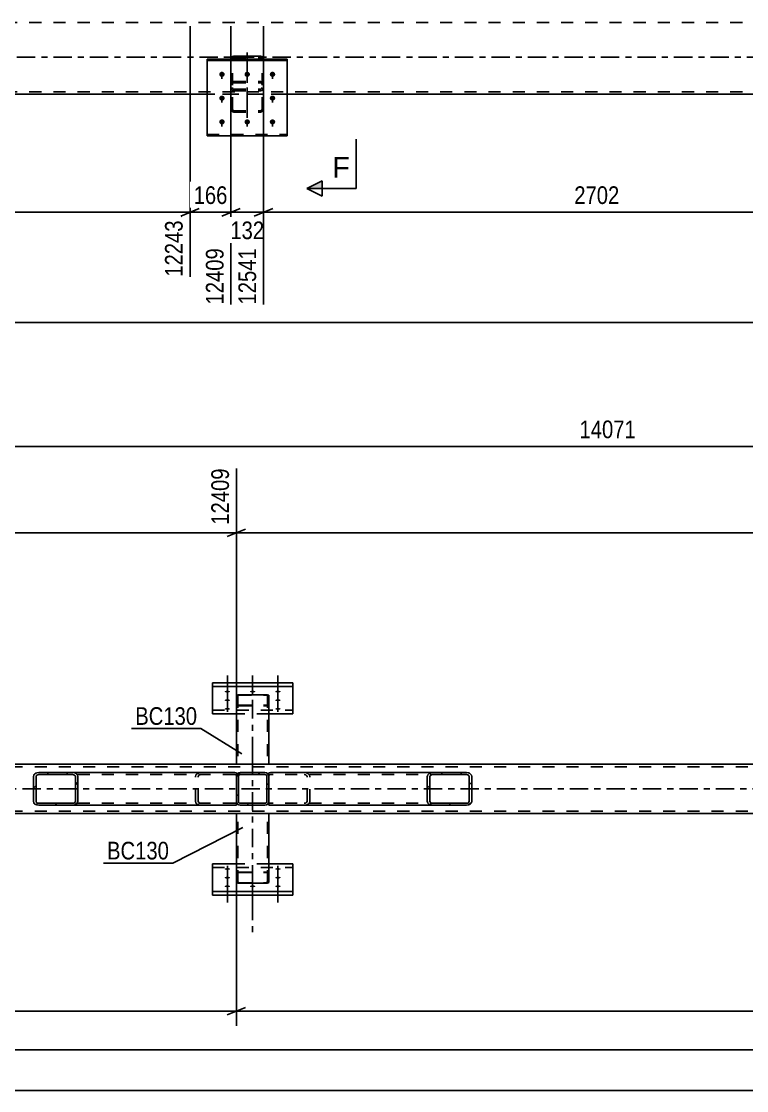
# Model space of a CAD drawing. Header units: millimetres. Extents: x -177 to 1012, y -676 to 165.
# Drawn here: x 422.4 to 540, y -295.1 to -121.8 of the extents above; entities that cross this region are included whole.
import ezdxf

# ---------------------------------------------------------------- set-up
doc = ezdxf.new("R2010")
doc.units = ezdxf.units.MM
doc.linetypes.add('DXK_LINE_DOT2', pattern=[3.9198, 1.9599, -1.9599])
doc.linetypes.add('DXK_LINE_DOT3', pattern=[5.9187, 2.979, -0.9799, 0.9799, -0.9799])
doc.styles.add('Arial', font='ARIAL.TTF', dxfattribs={"height": 0.2})
doc.styles.add('Arial Narrow', font='ARIALN.TTF', dxfattribs={"height": 0.2})

# ---------------------------------------------------------------- blocks, each defined once
blk = doc.blocks.new('Part-761545539-2192 - 1890')
at = {"color": 7, "linetype": 'DXK_LINE_DOT2'}
for p, q in [((452.5, -140.34), (452.5, -127.91)), ((465.5, -127.91), (452.5, -127.91)), ((452.5, -128.13), (465.5, -128.13)), ((465.5, -140.34), (465.5, -127.91)), ((452.5, -140.12), (465.5, -140.12)), ((465.5, -140.34), (452.5, -140.34))]:
    blk.add_line(p, q, dxfattribs=at)
blk = doc.blocks.new('Part-761545539-1987 - 1890')
at = {"color": 7, "linetype": 'DXK_LINE_DOT2'}
for p, q in [((798, -122), (-40, -122)), ((798, -133.2), (-40, -133.2)), ((798, -133.6), (-27.5, -133.6)), ((465.5, -133.6), (452.5, -133.6))]:
    blk.add_line(p, q, dxfattribs=at)
at = {"color": 7, "linetype": 'DXK_LINE_DOT3'}
blk.add_line((-40, -127.6), (798, -127.6), dxfattribs=at)
at = {"color": 2, "linetype": 'Continuous'}
for p, q in [((452.5, -133.6), (235.15, -133.6)), ((632.5, -133.6), (465.5, -133.6))]:
    blk.add_line(p, q, dxfattribs=at)
blk = doc.blocks.new('Bolt-761545539-2179 - 1890')
at = {"color": 1, "linetype": 'DXK_LINE_DOT2'}
for p, q in [((454.9, -129.99), (454.9, -131.12)), ((459, -129.99), (459, -131.12)), ((463.1, -129.99), (463.1, -131.12)), ((454.9, -133.84), (454.9, -134.97)), ((463.1, -133.84), (463.1, -134.97)), ((454.9, -137.69), (454.9, -138.83)), ((459, -137.69), (459, -138.83)), ((463.1, -137.69), (463.1, -138.83))]:
    blk.add_line(p, q, dxfattribs=at)
blk = doc.blocks.new('Part-761545539-2188 - 1890')
at = {"color": 7, "linetype": 'DXK_LINE_DOT2'}
for p, q in [((456.4, -127.75), (456.36, -127.94)), ((456.36, -136.05), (456.36, -127.94)), ((456.6, -127.94), (456.62, -127.84)), ((456.6, -136.05), (456.6, -127.94)), ((456.62, -127.84), (456.67, -127.76)), ((456.84, -127.43), (456.66, -127.47)), ((456.67, -127.76), (456.75, -127.71)), ((456.75, -127.71), (456.84, -127.69)), ((456.84, -127.43), (461.16, -127.43)), ((456.84, -127.69), (461.16, -127.69)), ((461.34, -127.47), (461.16, -127.43)), ((461.16, -127.69), (461.25, -127.71)), ((461.25, -127.71), (461.33, -127.76)), ((461.33, -127.76), (461.38, -127.84)), ((461.38, -127.84), (461.4, -127.94)), ((461.4, -136.05), (461.4, -127.94)), ((461.64, -127.94), (461.6, -127.75)), ((461.64, -136.05), (461.64, -127.94)), ((456.4, -131.81), (456.5, -131.67)), ((456.5, -131.67), (456.66, -131.57)), ((456.66, -131.57), (456.84, -131.53)), ((456.84, -131.53), (461.16, -131.53)), ((461.16, -131.53), (461.34, -131.57)), ((461.34, -131.57), (461.5, -131.67)), ((461.5, -131.67), (461.6, -131.81)), ((456.36, -131.99), (456.4, -131.81)), ((456.36, -132.54), (456.4, -132.73)), ((456.62, -131.9), (456.6, -131.99)), ((456.62, -132.64), (456.6, -132.54)), ((456.67, -131.83), (456.62, -131.9)), ((456.67, -132.72), (456.62, -132.64)), ((456.66, -133.01), (456.75, -133.03)), ((456.75, -131.78), (456.67, -131.83)), ((456.75, -132.77), (456.67, -132.72)), ((456.84, -131.76), (456.75, -131.78)), ((456.84, -132.79), (456.75, -132.77)), ((456.75, -133.03), (456.84, -133.05)), ((456.84, -131.76), (461.16, -131.76)), ((456.84, -132.79), (461.16, -132.79)), ((456.84, -133.05), (461.16, -133.05)), ((461.25, -131.78), (461.16, -131.76)), ((461.25, -132.77), (461.16, -132.79)), ((461.16, -133.05), (461.34, -133.01)), ((461.33, -131.83), (461.25, -131.78)), ((461.33, -132.72), (461.25, -132.77)), ((461.38, -131.9), (461.33, -131.83)), ((461.38, -132.64), (461.33, -132.72)), ((461.4, -131.99), (461.38, -131.9)), ((461.4, -132.54), (461.38, -132.64)), ((461.6, -131.81), (461.64, -131.99)), ((461.6, -132.73), (461.64, -132.54)), ((456.4, -136.22), (456.36, -136.05)), ((456.5, -136.36), (456.4, -136.22)), ((456.66, -136.46), (456.5, -136.36)), ((456.6, -136.05), (456.62, -136.13)), ((456.62, -136.13), (456.67, -136.2)), ((456.84, -136.5), (456.66, -136.46)), ((456.67, -136.2), (456.75, -136.25)), ((456.75, -136.25), (456.84, -136.27)), ((456.84, -136.27), (461.16, -136.27)), ((456.84, -136.5), (461.16, -136.5)), ((461.16, -136.27), (461.25, -136.25)), ((461.34, -136.46), (461.16, -136.5)), ((461.25, -136.25), (461.33, -136.2)), ((461.33, -136.2), (461.38, -136.13)), ((461.5, -136.36), (461.34, -136.46)), ((461.38, -136.13), (461.4, -136.05)), ((461.6, -136.22), (461.5, -136.36)), ((461.64, -136.05), (461.6, -136.22))]:
    blk.add_line(p, q, dxfattribs=at)
at = {"color": 7, "linetype": 'DXK_LINE_DOT3'}
blk.add_line((459, -137.44), (459, -126.82), dxfattribs=at)
at = {"color": 7, "linetype": 'DXK_LINE_DOT2'}
for centre, start, end in [((456.86, -127.92), 114.32, 159.2417), ((461.14, -127.92), 20.7583, 65.68), ((456.86, -132.56), 200.7583, 245.68), ((461.14, -132.56), 294.32, 339.2417)]:
    blk.add_arc(centre, 0.496, start, end, dxfattribs=at)
blk = doc.blocks.new('Part-761545539-2199 - 1890')
at = {"color": 7, "linetype": 'DXK_LINE_DOT2'}
for p, q in [((456.36, -127.94), (456.37, -127.91)), ((456.36, -136.05), (456.36, -127.94)), ((456.62, -127.84), (456.6, -127.94)), ((456.6, -136.05), (456.6, -127.94)), ((456.67, -127.76), (456.62, -127.84)), ((456.75, -127.71), (456.67, -127.76)), ((456.84, -127.69), (456.75, -127.71)), ((456.84, -127.69), (461.16, -127.69)), ((461.25, -127.71), (461.16, -127.69)), ((461.33, -127.76), (461.25, -127.71)), ((461.38, -127.84), (461.33, -127.76)), ((461.4, -127.94), (461.38, -127.84)), ((461.4, -136.05), (461.4, -127.94)), ((461.63, -127.91), (461.64, -127.94)), ((461.64, -136.05), (461.64, -127.94)), ((456.5, -131.67), (456.4, -131.81)), ((456.66, -131.57), (456.5, -131.67)), ((456.84, -131.53), (456.66, -131.57)), ((456.84, -131.53), (461.16, -131.53)), ((461.34, -131.57), (461.16, -131.53)), ((461.5, -131.67), (461.34, -131.57)), ((461.6, -131.81), (461.5, -131.67)), ((456.4, -131.81), (456.36, -131.99)), ((456.4, -132.73), (456.36, -132.54)), ((456.6, -131.99), (456.62, -131.9)), ((456.6, -132.54), (456.62, -132.64)), ((456.62, -131.9), (456.67, -131.83)), ((456.62, -132.64), (456.67, -132.72)), ((456.84, -133.05), (456.66, -133.01)), ((456.67, -131.83), (456.75, -131.78)), ((456.67, -132.72), (456.75, -132.77)), ((456.75, -131.78), (456.84, -131.76)), ((456.75, -132.77), (456.84, -132.79)), ((456.84, -131.76), (461.16, -131.76)), ((456.84, -132.79), (461.16, -132.79)), ((456.84, -133.05), (461.16, -133.05)), ((461.16, -131.76), (461.25, -131.78)), ((461.16, -132.79), (461.25, -132.77)), ((461.34, -133.01), (461.16, -133.05)), ((461.25, -131.78), (461.33, -131.83)), ((461.25, -132.77), (461.33, -132.72)), ((461.33, -131.83), (461.38, -131.9)), ((461.33, -132.72), (461.38, -132.64)), ((461.38, -131.9), (461.4, -131.99)), ((461.38, -132.64), (461.4, -132.54)), ((461.64, -131.99), (461.6, -131.81)), ((461.64, -132.54), (461.6, -132.73)), ((456.36, -136.05), (456.4, -136.22)), ((456.4, -136.22), (456.5, -136.36)), ((456.5, -136.36), (456.66, -136.46)), ((456.62, -136.13), (456.6, -136.05)), ((456.67, -136.2), (456.62, -136.13)), ((456.66, -136.46), (456.84, -136.5)), ((456.75, -136.25), (456.67, -136.2)), ((456.84, -136.27), (456.75, -136.25)), ((456.84, -136.27), (461.16, -136.27)), ((456.84, -136.5), (461.16, -136.5)), ((461.25, -136.25), (461.16, -136.27)), ((461.16, -136.5), (461.34, -136.46)), ((461.33, -136.2), (461.25, -136.25)), ((461.38, -136.13), (461.33, -136.2)), ((461.34, -136.46), (461.5, -136.36)), ((461.4, -136.05), (461.38, -136.13)), ((461.5, -136.36), (461.6, -136.22)), ((461.6, -136.22), (461.64, -136.05))]:
    blk.add_line(p, q, dxfattribs=at)
at = {"color": 2, "linetype": 'Continuous'}
for p, q in [((456.37, -127.91), (456.4, -127.75)), ((456.66, -127.47), (456.84, -127.43)), ((456.84, -127.43), (461.16, -127.43)), ((461.16, -127.43), (461.34, -127.47)), ((461.6, -127.75), (461.63, -127.91))]:
    blk.add_line(p, q, dxfattribs=at)
at = {"color": 7, "linetype": 'DXK_LINE_DOT3'}
blk.add_line((459, -126.82), (459, -137.44), dxfattribs=at)
at = {"color": 2, "linetype": 'Continuous'}
for centre, start, end in [((456.86, -127.92), 114.32, 159.2417), ((461.14, -127.92), 20.7583, 65.68)]:
    blk.add_arc(centre, 0.496, start, end, dxfattribs=at)
at = {"color": 7, "linetype": 'DXK_LINE_DOT2'}
for centre, start, end in [((456.86, -132.56), 200.7583, 245.68), ((461.14, -132.56), 294.32, 339.2417)]:
    blk.add_arc(centre, 0.496, start, end, dxfattribs=at)
blk = doc.blocks.new('Bolt-761545539-2470 - 1890')
at = {"linetype": 'Continuous'}
for points in [[(454.9, -129.97), (454.99, -129.98), (455.08, -130), (455.16, -130.05), (455.23, -130.11), (455.28, -130.18), (455.32, -130.25), (455.34, -130.34), (455.34, -130.43), (455.32, -130.51), (455.28, -130.59), (455.23, -130.66), (455.16, -130.72), (455.08, -130.76), (454.99, -130.79), (454.9, -130.8), (454.81, -130.79), (454.72, -130.76), (454.64, -130.72), (454.57, -130.66), (454.52, -130.59), (454.48, -130.51), (454.46, -130.43), (454.46, -130.34), (454.48, -130.25), (454.52, -130.18), (454.57, -130.11), (454.64, -130.05), (454.72, -130), (454.81, -129.98)], [(459, -129.97), (459.09, -129.98), (459.18, -130), (459.26, -130.05), (459.33, -130.11), (459.38, -130.18), (459.42, -130.25), (459.44, -130.34), (459.44, -130.43), (459.42, -130.51), (459.38, -130.59), (459.33, -130.66), (459.26, -130.72), (459.18, -130.76), (459.09, -130.79), (459, -130.8), (458.91, -130.79), (458.82, -130.76), (458.74, -130.72), (458.67, -130.66), (458.62, -130.59), (458.58, -130.51), (458.56, -130.43), (458.56, -130.34), (458.58, -130.25), (458.62, -130.18), (458.67, -130.11), (458.74, -130.05), (458.82, -130), (458.91, -129.98)], [(463.1, -129.97), (463.19, -129.98), (463.28, -130), (463.36, -130.05), (463.43, -130.11), (463.48, -130.18), (463.52, -130.25), (463.54, -130.34), (463.54, -130.43), (463.52, -130.51), (463.48, -130.59), (463.43, -130.66), (463.36, -130.72), (463.28, -130.76), (463.19, -130.79), (463.1, -130.8), (463.01, -130.79), (462.92, -130.76), (462.84, -130.72), (462.77, -130.66), (462.72, -130.59), (462.68, -130.51), (462.66, -130.43), (462.66, -130.34), (462.68, -130.25), (462.72, -130.18), (462.77, -130.11), (462.84, -130.05), (462.92, -130), (463.01, -129.98)], [(454.9, -133.82), (454.99, -133.83), (455.08, -133.86), (455.16, -133.9), (455.23, -133.96), (455.28, -134.03), (455.32, -134.11), (455.34, -134.19), (455.34, -134.28), (455.32, -134.36), (455.28, -134.44), (455.23, -134.51), (455.16, -134.57), (455.08, -134.61), (454.99, -134.64), (454.9, -134.65), (454.81, -134.64), (454.72, -134.61), (454.64, -134.57), (454.57, -134.51), (454.52, -134.44), (454.48, -134.36), (454.46, -134.28), (454.46, -134.19), (454.48, -134.11), (454.52, -134.03), (454.57, -133.96), (454.64, -133.9), (454.72, -133.86), (454.81, -133.83)], [(463.1, -133.82), (463.19, -133.83), (463.28, -133.86), (463.36, -133.9), (463.43, -133.96), (463.48, -134.03), (463.52, -134.11), (463.54, -134.19), (463.54, -134.28), (463.52, -134.36), (463.48, -134.44), (463.43, -134.51), (463.36, -134.57), (463.28, -134.61), (463.19, -134.64), (463.1, -134.65), (463.01, -134.64), (462.92, -134.61), (462.84, -134.57), (462.77, -134.51), (462.72, -134.44), (462.68, -134.36), (462.66, -134.28), (462.66, -134.19), (462.68, -134.11), (462.72, -134.03), (462.77, -133.96), (462.84, -133.9), (462.92, -133.86), (463.01, -133.83)], [(454.9, -137.67), (454.99, -137.68), (455.08, -137.71), (455.16, -137.75), (455.23, -137.81), (455.28, -137.88), (455.32, -137.96), (455.34, -138.04), (455.34, -138.13), (455.32, -138.22), (455.28, -138.29), (455.23, -138.36), (455.16, -138.42), (455.08, -138.47), (454.99, -138.49), (454.9, -138.5), (454.81, -138.49), (454.72, -138.47), (454.64, -138.42), (454.57, -138.36), (454.52, -138.29), (454.48, -138.22), (454.46, -138.13), (454.46, -138.04), (454.48, -137.96), (454.52, -137.88), (454.57, -137.81), (454.64, -137.75), (454.72, -137.71), (454.81, -137.68)], [(459, -137.67), (459.09, -137.68), (459.18, -137.71), (459.26, -137.75), (459.33, -137.81), (459.38, -137.88), (459.42, -137.96), (459.44, -138.04), (459.44, -138.13), (459.42, -138.22), (459.38, -138.29), (459.33, -138.36), (459.26, -138.42), (459.18, -138.47), (459.09, -138.49), (459, -138.5), (458.91, -138.49), (458.82, -138.47), (458.74, -138.42), (458.67, -138.36), (458.62, -138.29), (458.58, -138.22), (458.56, -138.13), (458.56, -138.04), (458.58, -137.96), (458.62, -137.88), (458.67, -137.81), (458.74, -137.75), (458.82, -137.71), (458.91, -137.68)], [(463.1, -137.67), (463.19, -137.68), (463.28, -137.71), (463.36, -137.75), (463.43, -137.81), (463.48, -137.88), (463.52, -137.96), (463.54, -138.04), (463.54, -138.13), (463.52, -138.22), (463.48, -138.29), (463.43, -138.36), (463.36, -138.42), (463.28, -138.47), (463.19, -138.49), (463.1, -138.5), (463.01, -138.49), (462.92, -138.47), (462.84, -138.42), (462.77, -138.36), (462.72, -138.29), (462.68, -138.22), (462.66, -138.13), (462.66, -138.04), (462.68, -137.96), (462.72, -137.88), (462.77, -137.81), (462.84, -137.75), (462.92, -137.71), (463.01, -137.68)]]:
    blk.add_hatch(color=1, dxfattribs=at).paths.add_polyline_path(points)
at = {"color": 1, "linetype": 'Continuous'}
for p, q in [((454.9, -129.99), (454.9, -131.12)), ((459, -129.99), (459, -131.12)), ((463.1, -129.99), (463.1, -131.12)), ((454.9, -133.84), (454.9, -134.97)), ((463.1, -133.84), (463.1, -134.97)), ((454.9, -137.69), (454.9, -138.83)), ((459, -137.69), (459, -138.83)), ((463.1, -137.69), (463.1, -138.83))]:
    blk.add_line(p, q, dxfattribs=at)
blk = doc.blocks.new('Part-761545539-2471 - 1890')
at = {"color": 2, "linetype": 'Continuous'}
for p, q in [((465.5, -127.91), (452.5, -127.91)), ((452.5, -127.91), (452.5, -140.34)), ((452.5, -128.13), (465.5, -128.13)), ((465.5, -140.34), (465.5, -127.91)), ((452.5, -140.34), (465.5, -140.34))]:
    blk.add_line(p, q, dxfattribs=at)
at = {"color": 7, "linetype": 'DXK_LINE_DOT2'}
blk.add_line((452.5, -140.12), (465.5, -140.12), dxfattribs=at)
blk = doc.blocks.new('Part-761545539-4711 - 4645')
at = {"color": 7, "linetype": 'DXK_LINE_DOT3'}
blk.add_line((459.88, -240.79), (459.88, -269.96), dxfattribs=at)
at = {"color": 2, "linetype": 'Continuous'}
for p, q in [((457.24, -261.3), (457.24, -250.18)), ((462.52, -250.18), (462.52, -261.3)), ((457.27, -261.36), (457.24, -261.3)), ((457.38, -261.41), (457.27, -261.36)), ((457.53, -261.45), (457.38, -261.41)), ((457.72, -261.46), (457.53, -261.45)), ((457.72, -261.46), (462.04, -261.46)), ((462.22, -261.45), (462.04, -261.46)), ((462.38, -261.41), (462.22, -261.45)), ((462.48, -261.36), (462.38, -261.41)), ((462.52, -261.3), (462.48, -261.36))]:
    blk.add_line(p, q, dxfattribs=at)
at = {"color": 7, "linetype": 'DXK_LINE_DOT2'}
for p, q in [((457.24, -250.18), (462.52, -250.18)), ((457.48, -261.3), (457.48, -250.18)), ((462.28, -261.3), (462.28, -250.18)), ((457.24, -259.82), (457.27, -259.76)), ((457.27, -259.76), (457.38, -259.7)), ((457.38, -259.7), (457.53, -259.67)), ((457.49, -259.79), (457.48, -259.82)), ((457.55, -259.76), (457.49, -259.79)), ((457.53, -259.67), (457.72, -259.66)), ((457.62, -259.74), (457.55, -259.76)), ((457.72, -259.74), (457.62, -259.74)), ((457.72, -259.66), (462.04, -259.66)), ((457.72, -259.74), (462.04, -259.74)), ((462.04, -259.66), (462.22, -259.67)), ((462.13, -259.74), (462.04, -259.74)), ((462.21, -259.76), (462.13, -259.74)), ((462.21, -259.76), (462.22, -259.77)), ((462.22, -259.67), (462.38, -259.7)), ((462.22, -259.77), (462.26, -259.79)), ((462.28, -259.82), (462.26, -259.79)), ((462.38, -259.7), (462.48, -259.76)), ((462.48, -259.76), (462.52, -259.82)), ((457.48, -261.3), (457.49, -261.33)), ((457.49, -261.33), (457.55, -261.35)), ((457.55, -261.35), (457.62, -261.37)), ((457.62, -261.37), (457.72, -261.38)), ((457.72, -261.38), (462.04, -261.38)), ((462.04, -261.38), (462.13, -261.37)), ((462.13, -261.37), (462.21, -261.35)), ((462.21, -261.35), (462.26, -261.33)), ((462.26, -261.33), (462.28, -261.3))]:
    blk.add_line(p, q, dxfattribs=at)
blk = doc.blocks.new('Bolt-761545539-4728 - 4645')
at = {"linetype": 'Continuous'}
for points in [[(455.78, -230.26), (455.87, -230.26), (455.96, -230.27), (456.04, -230.29), (456.1, -230.31), (456.16, -230.33), (456.19, -230.36), (456.21, -230.39), (456.21, -230.42), (456.19, -230.46), (456.16, -230.48), (456.1, -230.51), (456.04, -230.53), (455.96, -230.55), (455.87, -230.56), (455.78, -230.56), (455.68, -230.56), (455.6, -230.55), (455.52, -230.53), (455.45, -230.51), (455.4, -230.48), (455.36, -230.46), (455.34, -230.42), (455.34, -230.39), (455.36, -230.36), (455.4, -230.33), (455.45, -230.31), (455.52, -230.29), (455.6, -230.27), (455.68, -230.26)], [(459.88, -230.26), (459.97, -230.26), (460.06, -230.27), (460.14, -230.29), (460.2, -230.31), (460.26, -230.33), (460.29, -230.36), (460.31, -230.39), (460.31, -230.42), (460.29, -230.46), (460.26, -230.48), (460.2, -230.51), (460.14, -230.53), (460.06, -230.55), (459.97, -230.56), (459.88, -230.56), (459.78, -230.56), (459.7, -230.55), (459.62, -230.53), (459.55, -230.51), (459.5, -230.48), (459.46, -230.46), (459.44, -230.42), (459.44, -230.39), (459.46, -230.36), (459.5, -230.33), (459.55, -230.31), (459.62, -230.29), (459.7, -230.27), (459.78, -230.26)], [(463.98, -230.26), (464.07, -230.26), (464.16, -230.27), (464.24, -230.29), (464.3, -230.31), (464.36, -230.33), (464.39, -230.36), (464.41, -230.39), (464.41, -230.42), (464.39, -230.46), (464.36, -230.48), (464.3, -230.51), (464.24, -230.53), (464.16, -230.55), (464.07, -230.56), (463.98, -230.56), (463.88, -230.56), (463.8, -230.55), (463.72, -230.53), (463.65, -230.51), (463.6, -230.48), (463.56, -230.46), (463.54, -230.42), (463.54, -230.39), (463.56, -230.36), (463.6, -230.33), (463.65, -230.31), (463.72, -230.29), (463.8, -230.27), (463.88, -230.26)], [(455.78, -231.66), (455.87, -231.66), (455.96, -231.67), (456.04, -231.69), (456.1, -231.71), (456.16, -231.74), (456.19, -231.76), (456.21, -231.8), (456.21, -231.83), (456.19, -231.86), (456.16, -231.89), (456.1, -231.91), (456.04, -231.93), (455.96, -231.95), (455.87, -231.96), (455.78, -231.96), (455.68, -231.96), (455.6, -231.95), (455.52, -231.93), (455.45, -231.91), (455.4, -231.89), (455.36, -231.86), (455.34, -231.83), (455.34, -231.8), (455.36, -231.76), (455.4, -231.74), (455.45, -231.71), (455.52, -231.69), (455.6, -231.67), (455.68, -231.66)], [(463.98, -231.66), (464.07, -231.66), (464.16, -231.67), (464.24, -231.69), (464.3, -231.71), (464.36, -231.74), (464.39, -231.76), (464.41, -231.8), (464.41, -231.83), (464.39, -231.86), (464.36, -231.89), (464.3, -231.91), (464.24, -231.93), (464.16, -231.95), (464.07, -231.96), (463.98, -231.96), (463.88, -231.96), (463.8, -231.95), (463.72, -231.93), (463.65, -231.91), (463.6, -231.89), (463.56, -231.86), (463.54, -231.83), (463.54, -231.8), (463.56, -231.76), (463.6, -231.74), (463.65, -231.71), (463.72, -231.69), (463.8, -231.67), (463.88, -231.66)], [(455.78, -233.06), (455.87, -233.07), (455.96, -233.08), (456.04, -233.09), (456.1, -233.11), (456.16, -233.14), (456.19, -233.17), (456.21, -233.2), (456.21, -233.23), (456.19, -233.26), (456.16, -233.29), (456.1, -233.31), (456.04, -233.34), (455.96, -233.35), (455.87, -233.36), (455.78, -233.36), (455.68, -233.36), (455.6, -233.35), (455.52, -233.34), (455.45, -233.31), (455.4, -233.29), (455.36, -233.26), (455.34, -233.23), (455.34, -233.2), (455.36, -233.17), (455.4, -233.14), (455.45, -233.11), (455.52, -233.09), (455.6, -233.08), (455.68, -233.07)], [(463.98, -233.06), (464.07, -233.07), (464.16, -233.08), (464.24, -233.09), (464.3, -233.11), (464.36, -233.14), (464.39, -233.17), (464.41, -233.2), (464.41, -233.23), (464.39, -233.26), (464.36, -233.29), (464.3, -233.31), (464.24, -233.34), (464.16, -233.35), (464.07, -233.36), (463.98, -233.36), (463.88, -233.36), (463.8, -233.35), (463.72, -233.34), (463.65, -233.31), (463.6, -233.29), (463.56, -233.26), (463.54, -233.23), (463.54, -233.2), (463.56, -233.17), (463.6, -233.14), (463.65, -233.11), (463.72, -233.09), (463.8, -233.08), (463.88, -233.07)]]:
    blk.add_hatch(color=1, dxfattribs=at).paths.add_polyline_path(points)
at = {"color": 1, "linetype": 'Continuous'}
for p, q in [((455.78, -230.9), (455.78, -227.78)), ((459.88, -230.9), (459.88, -227.78)), ((463.98, -230.9), (463.98, -227.78)), ((455.78, -232.3), (455.78, -229.18)), ((463.98, -232.3), (463.98, -229.18)), ((455.78, -233.7), (455.78, -230.58)), ((463.98, -233.7), (463.98, -230.58))]:
    blk.add_line(p, q, dxfattribs=at)
at = {"color": 1, "linetype": 'DXK_LINE_DOT2'}
blk.add_line((459.88, -233.7), (459.88, -230.58), dxfattribs=at)
blk = doc.blocks.new('Part-761545539-4817 - 4645')
at = {"color": 2, "linetype": 'Continuous'}
for p, q in [((794.08, -242.18), (-34.32, -242.18)), ((794.08, -250.18), (-34.32, -250.18))]:
    blk.add_line(p, q, dxfattribs=at)
at = {"color": 7, "linetype": 'DXK_LINE_DOT2'}
for p, q in [((798.88, -242.58), (-39.12, -242.58)), ((798.88, -249.78), (-39.12, -249.78))]:
    blk.add_line(p, q, dxfattribs=at)
at = {"color": 7, "linetype": 'DXK_LINE_DOT3'}
blk.add_line((-39.12, -246.18), (798.88, -246.18), dxfattribs=at)
blk = doc.blocks.new('Part-761545539-4700 - 4645')
at = {"linetype": 'Continuous'}
h = blk.add_hatch(dxfattribs=at)
h.set_pattern_fill('', scale=0.7, style=0, pattern_type=0)
h.set_pattern_definition([(45, (462.1214, -248.7758), (-1.57154, 1.57154), [])])
h.paths.add_polyline_path([(461.88, -248.82), (462.12, -248.78), (462.33, -248.64), (462.47, -248.43), (462.52, -248.18), (462.52, -244.18), (462.47, -243.94), (462.33, -243.73), (462.12, -243.59), (461.88, -243.54), (457.88, -243.54), (457.63, -243.59), (457.42, -243.73), (457.29, -243.94), (457.24, -244.18), (457.24, -248.18), (457.29, -248.43), (457.42, -248.64), (457.63, -248.78), (457.88, -248.82)])
h.paths.add_polyline_path([(457.75, -248.48), (457.65, -248.41), (457.58, -248.31), (457.56, -248.18), (457.56, -244.18), (457.58, -244.06), (457.65, -243.96), (457.75, -243.89), (457.88, -243.86), (461.88, -243.86), (462, -243.89), (462.1, -243.96), (462.17, -244.06), (462.2, -244.18), (462.2, -248.18), (462.17, -248.31), (462.1, -248.41), (462, -248.48), (461.88, -248.5), (457.88, -248.5)])
at = {"color": 7, "linetype": 'DXK_LINE_DOT2'}
for p, q in [((457.24, -244.18), (457.29, -243.94)), ((457.24, -248.18), (457.24, -244.18)), ((457.58, -244.06), (457.56, -244.18)), ((457.56, -248.18), (457.56, -244.18)), ((457.63, -243.59), (457.88, -243.54)), ((457.88, -243.86), (457.75, -243.89)), ((457.88, -243.54), (461.88, -243.54)), ((457.88, -243.86), (461.88, -243.86)), ((461.88, -243.54), (462.12, -243.59)), ((462, -243.89), (461.88, -243.86)), ((462.2, -244.18), (462.17, -244.06)), ((462.2, -248.18), (462.2, -244.18)), ((462.47, -243.94), (462.52, -244.18)), ((462.52, -248.18), (462.52, -244.18)), ((457.29, -248.43), (457.24, -248.18)), ((457.56, -248.18), (457.58, -248.31)), ((457.88, -248.82), (457.63, -248.78)), ((457.75, -248.48), (457.88, -248.5)), ((457.88, -248.5), (461.88, -248.5)), ((457.88, -248.82), (461.88, -248.82)), ((461.88, -248.5), (462, -248.48)), ((462.12, -248.78), (461.88, -248.82)), ((462.17, -248.31), (462.2, -248.18)), ((462.52, -248.18), (462.47, -248.43))]:
    blk.add_line(p, q, dxfattribs=at)
at = {"color": 2, "linetype": 'Continuous'}
for p, q in [((457.29, -243.94), (457.24, -244.18)), ((457.24, -248.18), (457.24, -244.18)), ((457.56, -244.18), (457.58, -244.06)), ((457.56, -248.18), (457.56, -244.18)), ((457.88, -243.54), (457.63, -243.59)), ((457.75, -243.89), (457.88, -243.86)), ((457.88, -243.54), (461.88, -243.54)), ((457.88, -243.86), (461.88, -243.86)), ((462.12, -243.59), (461.88, -243.54)), ((461.88, -243.86), (462, -243.89)), ((462.17, -244.06), (462.2, -244.18)), ((462.2, -248.18), (462.2, -244.18)), ((462.52, -244.18), (462.47, -243.94)), ((462.52, -248.18), (462.52, -244.18)), ((457.24, -248.18), (457.29, -248.43)), ((457.58, -248.31), (457.56, -248.18)), ((457.63, -248.78), (457.88, -248.82)), ((457.88, -248.5), (457.75, -248.48)), ((457.88, -248.5), (461.88, -248.5)), ((457.88, -248.82), (461.88, -248.82)), ((462, -248.48), (461.88, -248.5)), ((461.88, -248.82), (462.12, -248.78)), ((462.2, -248.18), (462.17, -248.31)), ((462.47, -248.43), (462.52, -248.18))]:
    blk.add_line(p, q, dxfattribs=at)
at = {"color": 7, "linetype": 'DXK_LINE_DOT2'}
for centre, radius, start, end in [((457.88, -244.18), 0.64, 112.5, 157.5), ((457.88, -244.18), 0.32, 112.5, 157.5), ((461.88, -244.18), 0.32, 22.5, 67.5), ((461.88, -244.18), 0.64, 22.5, 67.5), ((457.88, -248.18), 0.64, 202.5, 247.5), ((457.88, -248.18), 0.32, 202.5, 247.5), ((461.88, -248.18), 0.32, 292.5, 337.5), ((461.88, -248.18), 0.64, 292.5, 337.5)]:
    blk.add_arc(centre, radius, start, end, dxfattribs=at)
at = {"color": 2, "linetype": 'Continuous'}
for centre, radius, start, end in [((457.88, -244.18), 0.64, 112.5, 157.5), ((457.88, -244.18), 0.32, 112.5, 157.5), ((461.88, -244.18), 0.32, 22.5, 67.5), ((461.88, -244.18), 0.64, 22.5, 67.5), ((457.88, -248.18), 0.64, 202.5, 247.5), ((457.88, -248.18), 0.32, 202.5, 247.5), ((461.88, -248.18), 0.32, 292.5, 337.5), ((461.88, -248.18), 0.64, 292.5, 337.5)]:
    blk.add_arc(centre, radius, start, end, dxfattribs=at)
blk = doc.blocks.new('Part-761545539-4724 - 4645')
at = {"color": 2, "linetype": 'Continuous'}
for p, q in [((453.38, -263.38), (453.38, -258.33)), ((457.24, -258.33), (453.38, -258.33)), ((466.38, -258.33), (462.52, -258.33)), ((466.38, -263.38), (466.38, -258.33)), ((453.38, -262.78), (466.38, -262.78)), ((453.38, -263.38), (466.38, -263.38))]:
    blk.add_line(p, q, dxfattribs=at)
at = {"color": 7, "linetype": 'DXK_LINE_DOT2'}
for p, q in [((453.38, -258.94), (466.38, -258.94)), ((462.52, -258.33), (457.24, -258.33))]:
    blk.add_line(p, q, dxfattribs=at)
blk = doc.blocks.new('Bolt-761545539-4725 - 4645')
at = {"linetype": 'Continuous'}
for points in [[(455.78, -259.31), (455.68, -259.3), (455.6, -259.29), (455.52, -259.28), (455.45, -259.26), (455.4, -259.23), (455.36, -259.2), (455.34, -259.17), (455.34, -259.14), (455.36, -259.11), (455.4, -259.08), (455.45, -259.06), (455.52, -259.03), (455.6, -259.02), (455.68, -259.01), (455.78, -259.01), (455.87, -259.01), (455.96, -259.02), (456.04, -259.03), (456.1, -259.06), (456.16, -259.08), (456.19, -259.11), (456.21, -259.14), (456.21, -259.17), (456.19, -259.2), (456.16, -259.23), (456.1, -259.26), (456.04, -259.28), (455.96, -259.29), (455.87, -259.3)], [(463.98, -259.31), (463.88, -259.3), (463.8, -259.29), (463.72, -259.28), (463.65, -259.26), (463.6, -259.23), (463.56, -259.2), (463.54, -259.17), (463.54, -259.14), (463.56, -259.11), (463.6, -259.08), (463.65, -259.06), (463.72, -259.03), (463.8, -259.02), (463.88, -259.01), (463.98, -259.01), (464.07, -259.01), (464.16, -259.02), (464.24, -259.03), (464.3, -259.06), (464.36, -259.08), (464.39, -259.11), (464.41, -259.14), (464.41, -259.17), (464.39, -259.2), (464.36, -259.23), (464.3, -259.26), (464.24, -259.28), (464.16, -259.29), (464.07, -259.3)], [(455.78, -260.71), (455.68, -260.71), (455.6, -260.7), (455.52, -260.68), (455.45, -260.66), (455.4, -260.63), (455.36, -260.6), (455.34, -260.57), (455.34, -260.54), (455.36, -260.51), (455.4, -260.48), (455.45, -260.46), (455.52, -260.44), (455.6, -260.42), (455.68, -260.41), (455.78, -260.41), (455.87, -260.41), (455.96, -260.42), (456.04, -260.44), (456.1, -260.46), (456.16, -260.48), (456.19, -260.51), (456.21, -260.54), (456.21, -260.57), (456.19, -260.6), (456.16, -260.63), (456.1, -260.66), (456.04, -260.68), (455.96, -260.7), (455.87, -260.71)], [(463.98, -260.71), (463.88, -260.71), (463.8, -260.7), (463.72, -260.68), (463.65, -260.66), (463.6, -260.63), (463.56, -260.6), (463.54, -260.57), (463.54, -260.54), (463.56, -260.51), (463.6, -260.48), (463.65, -260.46), (463.72, -260.44), (463.8, -260.42), (463.88, -260.41), (463.98, -260.41), (464.07, -260.41), (464.16, -260.42), (464.24, -260.44), (464.3, -260.46), (464.36, -260.48), (464.39, -260.51), (464.41, -260.54), (464.41, -260.57), (464.39, -260.6), (464.36, -260.63), (464.3, -260.66), (464.24, -260.68), (464.16, -260.7), (464.07, -260.71)], [(455.78, -262.11), (455.68, -262.11), (455.6, -262.1), (455.52, -262.08), (455.45, -262.06), (455.4, -262.04), (455.36, -262.01), (455.34, -261.98), (455.34, -261.94), (455.36, -261.91), (455.4, -261.89), (455.45, -261.86), (455.52, -261.84), (455.6, -261.82), (455.68, -261.81), (455.78, -261.81), (455.87, -261.81), (455.96, -261.82), (456.04, -261.84), (456.1, -261.86), (456.16, -261.89), (456.19, -261.91), (456.21, -261.94), (456.21, -261.98), (456.19, -262.01), (456.16, -262.04), (456.1, -262.06), (456.04, -262.08), (455.96, -262.1), (455.87, -262.11)], [(459.88, -262.11), (459.78, -262.11), (459.7, -262.1), (459.62, -262.08), (459.55, -262.06), (459.5, -262.04), (459.46, -262.01), (459.44, -261.98), (459.44, -261.94), (459.46, -261.91), (459.5, -261.89), (459.55, -261.86), (459.62, -261.84), (459.7, -261.82), (459.78, -261.81), (459.88, -261.81), (459.97, -261.81), (460.06, -261.82), (460.14, -261.84), (460.2, -261.86), (460.26, -261.89), (460.29, -261.91), (460.31, -261.94), (460.31, -261.98), (460.29, -262.01), (460.26, -262.04), (460.2, -262.06), (460.14, -262.08), (460.06, -262.1), (459.97, -262.11)], [(463.98, -262.11), (463.88, -262.11), (463.8, -262.1), (463.72, -262.08), (463.65, -262.06), (463.6, -262.04), (463.56, -262.01), (463.54, -261.98), (463.54, -261.94), (463.56, -261.91), (463.6, -261.89), (463.65, -261.86), (463.72, -261.84), (463.8, -261.82), (463.88, -261.81), (463.98, -261.81), (464.07, -261.81), (464.16, -261.82), (464.24, -261.84), (464.3, -261.86), (464.36, -261.89), (464.39, -261.91), (464.41, -261.94), (464.41, -261.98), (464.39, -262.01), (464.36, -262.04), (464.3, -262.06), (464.24, -262.08), (464.16, -262.1), (464.07, -262.11)]]:
    blk.add_hatch(color=1, dxfattribs=at).paths.add_polyline_path(points)
at = {"color": 1, "linetype": 'Continuous'}
for p, q in [((455.78, -258.67), (455.78, -261.79)), ((463.98, -258.67), (463.98, -261.79)), ((455.78, -260.07), (455.78, -263.19)), ((455.78, -261.47), (455.78, -264.59)), ((459.88, -261.47), (459.88, -264.59)), ((463.98, -260.07), (463.98, -263.19)), ((463.98, -261.47), (463.98, -264.59))]:
    blk.add_line(p, q, dxfattribs=at)
at = {"color": 1, "linetype": 'DXK_LINE_DOT2'}
blk.add_line((459.88, -258.67), (459.88, -261.79), dxfattribs=at)
blk = doc.blocks.new('Part-761545539-4734 - 4645')
at = {"color": 2, "linetype": 'Continuous'}
for p, q in [((453.38, -234.03), (453.38, -228.99)), ((453.38, -228.99), (466.38, -228.99)), ((466.38, -229.59), (453.38, -229.59)), ((466.38, -228.99), (466.38, -234.03)), ((457.24, -234.03), (453.38, -234.03)), ((466.38, -234.03), (462.52, -234.03))]:
    blk.add_line(p, q, dxfattribs=at)
at = {"color": 7, "linetype": 'DXK_LINE_DOT2'}
for p, q in [((453.38, -233.43), (466.38, -233.43)), ((457.27, -234.03), (457.24, -234.03)), ((462.52, -234.03), (457.27, -234.03))]:
    blk.add_line(p, q, dxfattribs=at)
blk = doc.blocks.new('Part-761545539-4853 - 4645')
at = {"color": 2, "linetype": 'Continuous'}
for p, q in [((457.24, -231.07), (457.27, -231.01)), ((457.24, -231.07), (457.24, -242.18)), ((457.27, -231.01), (457.38, -230.96)), ((457.38, -230.96), (457.53, -230.92)), ((457.53, -230.92), (457.72, -230.91)), ((457.72, -230.91), (462.04, -230.91)), ((462.04, -230.91), (462.22, -230.92)), ((462.22, -230.92), (462.38, -230.96)), ((462.38, -230.96), (462.48, -231.01)), ((462.48, -231.01), (462.52, -231.07)), ((462.52, -231.07), (462.52, -242.18))]:
    blk.add_line(p, q, dxfattribs=at)
at = {"color": 7, "linetype": 'DXK_LINE_DOT2'}
for p, q in [((457.49, -231.04), (457.48, -231.07)), ((457.48, -231.07), (457.48, -242.18)), ((457.55, -231.01), (457.49, -231.04)), ((457.62, -231), (457.55, -231.01)), ((457.72, -230.99), (457.62, -231)), ((457.72, -230.99), (462.04, -230.99)), ((462.13, -231), (462.04, -230.99)), ((462.21, -231.01), (462.13, -231)), ((462.26, -231.04), (462.21, -231.01)), ((462.28, -231.07), (462.26, -231.04)), ((462.28, -231.07), (462.28, -242.18)), ((457.27, -232.61), (457.24, -232.55)), ((457.38, -232.67), (457.27, -232.61)), ((457.53, -232.7), (457.38, -232.67)), ((457.48, -232.55), (457.49, -232.58)), ((457.49, -232.58), (457.55, -232.61)), ((457.72, -232.71), (457.53, -232.7)), ((457.55, -232.61), (457.62, -232.63)), ((457.62, -232.63), (457.72, -232.63)), ((457.72, -232.63), (462.04, -232.63)), ((457.72, -232.71), (462.04, -232.71)), ((462.04, -232.63), (462.13, -232.63)), ((462.22, -232.7), (462.04, -232.71)), ((462.13, -232.63), (462.21, -232.61)), ((462.21, -232.61), (462.22, -232.6)), ((462.22, -232.6), (462.26, -232.58)), ((462.38, -232.67), (462.22, -232.7)), ((462.26, -232.58), (462.28, -232.55)), ((462.48, -232.61), (462.38, -232.67)), ((462.52, -232.55), (462.48, -232.61)), ((462.52, -242.18), (457.24, -242.18))]:
    blk.add_line(p, q, dxfattribs=at)
at = {"color": 7, "linetype": 'DXK_LINE_DOT3'}
blk.add_line((459.88, -231.81), (459.88, -242.18), dxfattribs=at)
blk = doc.blocks.new('Part-761545539-4887 - 4645')
at = {"linetype": 'Continuous'}
h = blk.add_hatch(dxfattribs=at)
h.set_pattern_fill('', scale=0.7, style=0, pattern_type=0)
h.set_pattern_definition([(45, (494.8939, -248.7758), (-1.57154, 1.57154), [])])
h.paths.add_polyline_path([(494.56, -248.82), (494.89, -248.78), (495.18, -248.64), (495.37, -248.43), (495.44, -248.18), (495.44, -244.18), (495.37, -243.94), (495.18, -243.73), (494.89, -243.59), (494.56, -243.54), (489.07, -243.54), (488.73, -243.59), (488.45, -243.73), (488.26, -243.94), (488.19, -244.18), (488.19, -248.18), (488.26, -248.43), (488.45, -248.64), (488.73, -248.78), (489.07, -248.82)])
h.paths.add_polyline_path([(488.9, -248.48), (488.76, -248.41), (488.66, -248.31), (488.63, -248.18), (488.63, -244.18), (488.66, -244.06), (488.76, -243.96), (488.9, -243.89), (489.07, -243.86), (494.56, -243.86), (494.73, -243.89), (494.87, -243.96), (494.96, -244.06), (495, -244.18), (495, -248.18), (494.96, -248.31), (494.87, -248.41), (494.73, -248.48), (494.56, -248.5), (489.07, -248.5)])
at = {"color": 2, "linetype": 'Continuous'}
for p, q in [((462.52, -243.58), (462.77, -243.54)), ((462.52, -243.58), (462.52, -244.18)), ((489.07, -243.54), (462.77, -243.54)), ((488.26, -243.94), (488.19, -244.18)), ((488.19, -248.18), (488.19, -244.18)), ((488.63, -244.18), (488.66, -244.06)), ((488.63, -248.18), (488.63, -244.18)), ((489.07, -243.54), (488.73, -243.59)), ((488.9, -243.89), (489.07, -243.86)), ((489.07, -243.54), (494.56, -243.54)), ((489.07, -243.86), (494.56, -243.86)), ((494.89, -243.59), (494.56, -243.54)), ((494.56, -243.86), (494.73, -243.89)), ((494.96, -244.06), (495, -244.18)), ((495, -248.18), (495, -244.18)), ((495.44, -244.18), (495.37, -243.94)), ((495.44, -248.18), (495.44, -244.18)), ((462.52, -248.78), (462.52, -248.18)), ((462.52, -248.79), (462.52, -248.78)), ((462.77, -248.82), (462.52, -248.79)), ((489.07, -248.82), (462.77, -248.82)), ((488.19, -248.18), (488.26, -248.43)), ((488.66, -248.31), (488.63, -248.18)), ((488.73, -248.78), (489.07, -248.82)), ((489.07, -248.5), (488.9, -248.48)), ((489.07, -248.5), (494.56, -248.5)), ((489.07, -248.82), (494.56, -248.82)), ((494.73, -248.48), (494.56, -248.5)), ((494.56, -248.82), (494.89, -248.78)), ((495, -248.18), (494.96, -248.31)), ((495.37, -248.43), (495.44, -248.18))]:
    blk.add_line(p, q, dxfattribs=at)
at = {"color": 7, "linetype": 'DXK_LINE_DOT2'}
for p, q in [((462.52, -243.58), (462.52, -243.93)), ((462.61, -243.89), (462.52, -243.93)), ((462.52, -248.64), (462.52, -244.18)), ((462.77, -243.86), (462.61, -243.89)), ((494.56, -243.86), (462.77, -243.86)), ((468.26, -243.54), (468.6, -243.59)), ((468.43, -243.89), (468.26, -243.86)), ((468.7, -244.18), (468.67, -244.06)), ((468.7, -248.18), (468.7, -244.18)), ((469.08, -243.94), (469.14, -244.18)), ((469.14, -248.18), (469.14, -244.18)), ((494.56, -243.54), (489.07, -243.54)), ((462.52, -248.44), (462.61, -248.48)), ((462.61, -248.48), (462.77, -248.5)), ((494.56, -248.5), (462.77, -248.5)), ((468.26, -248.5), (468.43, -248.48)), ((468.6, -248.78), (468.26, -248.82)), ((468.67, -248.31), (468.7, -248.18)), ((469.14, -248.18), (469.08, -248.43)), ((494.56, -248.82), (489.07, -248.82))]:
    blk.add_line(p, q, dxfattribs=at)
for centre, radius, start, end in [((468.33, -244.28), 0.401, 32.4104, 75.4453), ((468.4, -244.37), 0.802, 32.4104, 75.4453), ((468.33, -248.09), 0.401, 284.5547, 327.5896), ((468.4, -248), 0.802, 284.5547, 327.5896)]:
    blk.add_arc(centre, radius, start, end, dxfattribs=at)
at = {"color": 2, "linetype": 'Continuous'}
for centre, radius, start, end in [((488.93, -244.37), 0.802, 104.5547, 147.5896), ((489, -244.28), 0.401, 104.5547, 147.5896), ((494.63, -244.28), 0.401, 32.4104, 75.4453), ((494.69, -244.37), 0.802, 32.4104, 75.4453), ((488.93, -248), 0.802, 212.4104, 255.4453), ((489, -248.09), 0.401, 212.4104, 255.4453), ((494.63, -248.09), 0.401, 284.5547, 327.5896), ((494.69, -248), 0.802, 284.5547, 327.5896)]:
    blk.add_arc(centre, radius, start, end, dxfattribs=at)
blk = doc.blocks.new('Part-761545539-4923 - 4645')
at = {"linetype": 'Continuous'}
h = blk.add_hatch(dxfattribs=at)
h.set_pattern_fill('', scale=0.7, style=0, pattern_type=0)
h.set_pattern_definition([(45, (431.0223, -248.7758), (-1.57154, 1.57154), [])])
h.paths.add_polyline_path([(430.69, -248.82), (431.02, -248.78), (431.31, -248.64), (431.5, -248.43), (431.56, -248.18), (431.56, -244.18), (431.5, -243.94), (431.31, -243.73), (431.02, -243.59), (430.69, -243.54), (425.2, -243.54), (424.86, -243.59), (424.57, -243.73), (424.38, -243.94), (424.32, -244.18), (424.32, -248.18), (424.38, -248.43), (424.57, -248.64), (424.86, -248.78), (425.2, -248.82)])
h.paths.add_polyline_path([(425.03, -248.48), (424.88, -248.41), (424.79, -248.31), (424.76, -248.18), (424.76, -244.18), (424.79, -244.06), (424.88, -243.96), (425.03, -243.89), (425.2, -243.86), (430.69, -243.86), (430.85, -243.89), (431, -243.96), (431.09, -244.06), (431.13, -244.18), (431.13, -248.18), (431.09, -248.31), (431, -248.41), (430.85, -248.48), (430.69, -248.5), (425.2, -248.5)])
at = {"color": 2, "linetype": 'Continuous'}
for p, q in [((424.38, -243.94), (424.32, -244.18)), ((424.32, -248.18), (424.32, -244.18)), ((424.76, -244.18), (424.79, -244.06)), ((424.76, -248.18), (424.76, -244.18)), ((425.2, -243.54), (424.86, -243.59)), ((425.03, -243.89), (425.2, -243.86)), ((425.2, -243.54), (430.69, -243.54)), ((425.2, -243.86), (430.69, -243.86)), ((456.98, -243.54), (430.69, -243.54)), ((431.02, -243.59), (430.69, -243.54)), ((430.69, -243.86), (430.85, -243.89)), ((431.09, -244.06), (431.13, -244.18)), ((431.13, -248.18), (431.13, -244.18)), ((431.56, -244.18), (431.5, -243.94)), ((431.56, -248.18), (431.56, -244.18)), ((456.98, -243.54), (457.24, -243.58)), ((457.24, -243.58), (457.24, -243.59)), ((457.24, -243.59), (457.24, -243.73)), ((457.24, -243.73), (457.24, -244.18)), ((424.32, -248.18), (424.38, -248.43)), ((424.79, -248.31), (424.76, -248.18)), ((424.86, -248.78), (425.2, -248.82)), ((425.2, -248.5), (425.03, -248.48)), ((425.2, -248.5), (430.69, -248.5)), ((425.2, -248.82), (430.69, -248.82)), ((430.85, -248.48), (430.69, -248.5)), ((430.69, -248.82), (431.02, -248.78)), ((456.98, -248.82), (430.69, -248.82)), ((431.13, -248.18), (431.09, -248.31)), ((431.5, -248.43), (431.56, -248.18)), ((456.98, -248.82), (457.24, -248.79)), ((457.24, -248.79), (457.24, -248.18))]:
    blk.add_line(p, q, dxfattribs=at)
at = {"color": 7, "linetype": 'DXK_LINE_DOT2'}
for p, q in [((430.69, -243.54), (425.2, -243.54)), ((456.98, -243.86), (425.2, -243.86)), ((450.61, -244.18), (450.68, -243.94)), ((450.61, -248.18), (450.61, -244.18)), ((451.08, -244.06), (451.05, -244.18)), ((451.05, -248.18), (451.05, -244.18)), ((451.15, -243.59), (451.49, -243.54)), ((451.49, -243.86), (451.32, -243.89)), ((457.15, -243.89), (456.98, -243.86)), ((457.24, -243.93), (457.15, -243.89)), ((457.24, -243.58), (457.24, -243.58)), ((457.24, -243.73), (457.24, -243.93)), ((457.24, -248.18), (457.24, -243.94)), ((456.98, -248.5), (425.2, -248.5)), ((430.69, -248.82), (425.2, -248.82)), ((450.68, -248.43), (450.61, -248.18)), ((451.05, -248.18), (451.08, -248.31)), ((451.49, -248.82), (451.15, -248.78)), ((451.32, -248.48), (451.49, -248.5)), ((456.98, -248.5), (457.15, -248.48)), ((457.15, -248.48), (457.24, -248.44))]:
    blk.add_line(p, q, dxfattribs=at)
at = {"color": 2, "linetype": 'Continuous'}
for centre, radius, start, end in [((425.06, -244.37), 0.802, 104.5547, 147.5895), ((425.13, -244.28), 0.401, 104.5547, 147.5895), ((430.75, -244.28), 0.401, 32.4105, 75.4453), ((430.82, -244.37), 0.802, 32.4105, 75.4453), ((425.06, -248), 0.802, 212.4105, 255.4453), ((425.13, -248.09), 0.401, 212.4105, 255.4453), ((430.75, -248.09), 0.401, 284.5547, 327.5895), ((430.82, -248), 0.802, 284.5547, 327.5895)]:
    blk.add_arc(centre, radius, start, end, dxfattribs=at)
at = {"color": 7, "linetype": 'DXK_LINE_DOT2'}
for centre, radius, start, end in [((451.35, -244.37), 0.802, 104.5547, 147.5895), ((451.42, -244.28), 0.401, 104.5547, 147.5895), ((451.35, -248), 0.802, 212.4105, 255.4453), ((451.42, -248.09), 0.401, 212.4105, 255.4453)]:
    blk.add_arc(centre, radius, start, end, dxfattribs=at)
blk = doc.blocks.new('StraightDimension-761545539-18978 - 1890')
at = {"color": 7, "linetype": 'Continuous'}
for p, q in [((341.64, -122.6), (341.64, -165.85)), ((449.73, -122.6), (449.73, -163.18)), ((343.14, -152.14), (340.14, -153.34)), ((448.23, -153.34), (451.23, -152.14)), ((341.64, -152.74), (449.73, -152.74))]:
    blk.add_line(p, q, dxfattribs=at)
at = {"color": 0}
blk.add_wipeout([(399.94, -151.99), (399.94, -147.79), (391.43, -147.79), (391.43, -151.99)], dxfattribs=at)
at = {"color": 0, "linetype": 'Continuous'}
blk.add_wipeout([(449.13, -153.44), (444.93, -153.44), (444.93, -163.78), (449.13, -163.78)], dxfattribs=at)
at = {"color": 3, "style": 'Arial Narrow'}
blk.add_text('2702', height=2.863, dxfattribs=at).set_placement((392.03, -151.39))
at = {"color": 3, "linetype": 'Continuous', "style": 'Arial Narrow'}
blk.add_text('12243', height=2.863, rotation=90.0002, dxfattribs=at).set_placement((448.53, -163.18))
blk = doc.blocks.new('StraightDimension-761545539-18977 - 1890')
at = {"color": 7, "linetype": 'Continuous'}
for p, q in [((449.73, -122.6), (449.73, -163.18)), ((456.36, -122.6), (456.36, -167.68)), ((448.23, -153.34), (451.23, -152.14)), ((457.86, -152.14), (454.86, -153.34)), ((449.73, -152.74), (456.36, -152.74))]:
    blk.add_line(p, q, dxfattribs=at)
at = {"color": 0}
blk.add_wipeout([(456.39, -151.99), (456.39, -147.79), (449.71, -147.79), (449.71, -151.99)], dxfattribs=at)
at = {"color": 0, "linetype": 'Continuous'}
blk.add_wipeout([(455.76, -157.94), (451.56, -157.94), (451.56, -168.28), (455.76, -168.28)], dxfattribs=at)
at = {"color": 3, "style": 'Arial Narrow'}
blk.add_text('166', height=2.863, dxfattribs=at).set_placement((450.31, -151.39))
at = {"color": 3, "linetype": 'Continuous', "style": 'Arial Narrow'}
blk.add_text('12409', height=2.863, rotation=90.0002, dxfattribs=at).set_placement((455.16, -167.68))
blk = doc.blocks.new('StraightDimension-761545539-18976 - 1890')
at = {"color": 7, "linetype": 'Continuous'}
for p, q in [((456.36, -122.6), (456.36, -167.68)), ((461.64, -122.6), (461.64, -167.68)), ((454.86, -153.34), (457.86, -152.14)), ((463.14, -152.14), (460.14, -153.34)), ((456.36, -152.74), (461.64, -152.74))]:
    blk.add_line(p, q, dxfattribs=at)
at = {"color": 0}
blk.add_wipeout([(462.34, -157.69), (462.34, -153.49), (455.66, -153.49), (455.66, -157.69)], dxfattribs=at)
at = {"color": 0, "linetype": 'Continuous'}
blk.add_wipeout([(461.04, -157.94), (456.84, -157.94), (456.84, -168.28), (461.04, -168.28)], dxfattribs=at)
at = {"color": 3, "style": 'Arial Narrow'}
blk.add_text('132', height=2.863, dxfattribs=at).set_placement((456.26, -157.09))
at = {"color": 3, "linetype": 'Continuous', "style": 'Arial Narrow'}
blk.add_text('12541', height=2.863, rotation=90.0002, dxfattribs=at).set_placement((460.44, -167.68))
blk = doc.blocks.new('StraightDimension-761545539-2909 - 1890')
at = {"color": 7, "linetype": 'Continuous'}
blk.add_line((-41, -170.58), (839, -170.58), dxfattribs=at)
blk = doc.blocks.new('StraightDimension-761545539-18975 - 1890')
at = {"color": 7, "linetype": 'Continuous'}
for p, q in [((461.64, -122.6), (461.64, -167.68)), ((569.73, -122.6), (569.73, -163.18)), ((463.14, -152.14), (460.14, -153.34)), ((568.23, -153.34), (571.23, -152.14)), ((461.64, -152.74), (569.73, -152.74))]:
    blk.add_line(p, q, dxfattribs=at)
at = {"color": 0}
blk.add_wipeout([(519.94, -151.99), (519.94, -147.79), (511.43, -147.79), (511.43, -151.99)], dxfattribs=at)
at = {"color": 0, "linetype": 'Continuous'}
blk.add_wipeout([(569.13, -153.44), (564.93, -153.44), (564.93, -163.78), (569.13, -163.78)], dxfattribs=at)
at = {"color": 3, "style": 'Arial Narrow'}
blk.add_text('2702', height=2.863, dxfattribs=at).set_placement((512.03, -151.39))
at = {"color": 3, "linetype": 'Continuous', "style": 'Arial Narrow'}
blk.add_text('15243', height=2.863, rotation=90.0002, dxfattribs=at).set_placement((568.53, -163.18))
blk = doc.blocks.new('StraightDimension-761545539-5079 - 4645')
at = {"color": 7, "linetype": 'Continuous'}
blk.add_line((-39.12, -288.46), (798.88, -288.46), dxfattribs=at)
blk = doc.blocks.new('StraightDimension-761545539-5115 - 4645')
at = {"color": 7, "linetype": 'Continuous'}
blk.add_line((236.03, -190.69), (798.88, -190.69), dxfattribs=at)
at = {"color": 0}
blk.add_wipeout([(522.62, -189.94), (522.62, -185.74), (512.28, -185.74), (512.28, -189.94)], dxfattribs=at)
at = {"color": 3, "style": 'Arial Narrow'}
blk.add_text('14071', height=2.863, dxfattribs=at).set_placement((512.88, -189.34))
blk = doc.blocks.new('StraightDimension-761545539-5104 - 4645')
at = {"color": 7, "linetype": 'Continuous'}
blk.add_line((-40.12, -295.07), (799.88, -295.07), dxfattribs=at)
blk = doc.blocks.new('StraightDimension-761545539-5174 - 4645')
at = {"color": 7, "linetype": 'Continuous'}
for p, q in [((457.24, -238.88), (457.24, -194.23)), ((455.74, -205.27), (458.74, -204.07)), ((217.88, -204.67), (457.24, -204.67))]:
    blk.add_line(p, q, dxfattribs=at)
at = {"color": 0, "linetype": 'Continuous'}
blk.add_wipeout([(456.64, -193.63), (452.44, -193.63), (452.44, -203.97), (456.64, -203.97)], dxfattribs=at)
at = {"color": 3, "linetype": 'Continuous', "style": 'Arial Narrow'}
blk.add_text('12409', height=2.863, rotation=90.0002, dxfattribs=at).set_placement((456.04, -203.37))
blk = doc.blocks.new('StraightDimension-761545539-5184 - 4645')
at = {"color": 7, "linetype": 'Continuous'}
for p, q in [((457.24, -238.88), (457.24, -194.23)), ((637.88, -236.23), (637.88, -194.23)), ((458.74, -204.07), (455.74, -205.27)), ((636.38, -205.27), (639.38, -204.07)), ((457.24, -204.67), (637.88, -204.67))]:
    blk.add_line(p, q, dxfattribs=at)
at = {"color": 0, "linetype": 'Continuous'}
blk.add_wipeout([(637.28, -193.63), (633.08, -193.63), (633.08, -203.97), (637.28, -203.97)], dxfattribs=at)
at = {"color": 0}
blk.add_wipeout([(551.81, -203.92), (551.81, -199.72), (543.3, -199.72), (543.3, -203.92)], dxfattribs=at)
at = {"color": 3, "linetype": 'Continuous', "style": 'Arial Narrow'}
blk.add_text('16925', height=2.863, rotation=90.0002, dxfattribs=at).set_placement((636.68, -203.37))
at = {"color": 3, "style": 'Arial Narrow'}
blk.add_text('4516', height=2.863, dxfattribs=at).set_placement((543.9, -203.32))
blk = doc.blocks.new('StraightDimension-761545539-5227 - 4645')
at = {"color": 7, "linetype": 'Continuous'}
for p, q in [((457.24, -251.18), (457.24, -284.59)), ((217.88, -282.19), (457.24, -282.19)), ((455.74, -282.79), (458.74, -281.59))]:
    blk.add_line(p, q, dxfattribs=at)
blk = doc.blocks.new('StraightDimension-761545539-5233 - 4645')
at = {"color": 7, "linetype": 'Continuous'}
for p, q in [((457.24, -251.18), (457.24, -284.59)), ((637.88, -256.14), (637.88, -284.59)), ((458.74, -281.59), (455.74, -282.79)), ((457.24, -282.19), (637.88, -282.19)), ((636.38, -282.79), (639.38, -281.59))]:
    blk.add_line(p, q, dxfattribs=at)
at = {"color": 0}
blk.add_wipeout([(551.81, -281.44), (551.81, -277.24), (543.3, -277.24), (543.3, -281.44)], dxfattribs=at)
at = {"color": 3, "style": 'Arial Narrow'}
blk.add_text('4516', height=2.863, dxfattribs=at).set_placement((543.9, -280.84))
blk = doc.blocks.new('SectionMark-761545539-3937 - 1890')
at = {"linetype": 'Continuous'}
for points in [[(471.14, 21.18), (471.14, 19.93), (468.64, 21.18)], [(471.14, -147.62), (471.14, -148.87), (468.64, -148.87)]]:
    blk.add_hatch(color=6, dxfattribs=at).paths.add_polyline_path(points)
at = {"color": 6, "linetype": 'Continuous'}
for p, q in [((468.64, 21.18), (471.14, 22.43)), ((476.64, 21.18), (468.64, 21.18)), ((468.64, 21.18), (471.14, 19.93)), ((471.14, 19.93), (471.14, 22.43)), ((476.64, 21.18), (476.64, 13.18)), ((476.64, -148.87), (476.64, -140.87)), ((468.64, -148.87), (471.14, -147.62)), ((476.64, -148.87), (468.64, -148.87)), ((471.14, -150.12), (468.64, -148.87)), ((471.14, -147.62), (471.14, -150.12))]:
    blk.add_line(p, q, dxfattribs=at)
at = {"color": 0, "linetype": 'Continuous'}
for points in [[(475.64, 15.93), (475.64, 19.43), (472.79, 19.43), (472.79, 15.93)], [(475.64, -147.12), (475.64, -143.62), (472.79, -143.62), (472.79, -147.12)]]:
    blk.add_wipeout(points, dxfattribs=at)
at = {"color": 3, "linetype": 'Continuous', "style": 'Arial'}
for p in [(472.79, 15.93), (472.79, -147.12)]:
    blk.add_text('F', height=3.34, dxfattribs=at).set_placement(p)
blk = doc.blocks.new('Mark-761545539-4707 - 4645')
at = {"color": 0}
blk.add_wipeout([(446.32, -257.61), (446.32, -254.61), (436.27, -254.61), (436.27, -257.61)], dxfattribs=at)
blk.add_wipeout([(446.32, -257.61), (446.32, -254.61), (436.27, -254.61), (436.27, -257.61)], dxfattribs=at)
at = {"color": 30, "linetype": 'Continuous'}
for p in [(458.3, -252.45), (435.67, -258.21)]:
    blk.add_line(p, (446.92, -258.21), dxfattribs=at)
at = {"color": 3, "style": 'Arial Narrow'}
blk.add_text('BC130', height=2.863, dxfattribs=at).set_placement((436.27, -257.61))
blk = doc.blocks.new('Mark-761545539-4849 - 4645')
at = {"color": 0}
blk.add_wipeout([(450.89, -235.8), (450.89, -232.8), (440.84, -232.8), (440.84, -235.8)], dxfattribs=at)
blk.add_wipeout([(450.89, -235.8), (450.89, -232.8), (440.84, -232.8), (440.84, -235.8)], dxfattribs=at)
at = {"color": 30, "linetype": 'Continuous'}
for p in [(440.24, -236.4), (458.11, -240.52)]:
    blk.add_line(p, (451.49, -236.4), dxfattribs=at)
at = {"color": 3, "style": 'Arial Narrow'}
blk.add_text('BC130', height=2.863, dxfattribs=at).set_placement((440.84, -235.8))

msp = doc.modelspace()

# ---------------------------------------------------------------- block references
for name in ['Part-761545539-1987 - 1890', 'Part-761545539-2192 - 1890', 'Part-761545539-2471 - 1890', 'Part-761545539-2188 - 1890', 'Part-761545539-2199 - 1890', 'Bolt-761545539-2470 - 1890', 'Bolt-761545539-2179 - 1890', 'Bolt-761545539-4728 - 4645', 'Part-761545539-4734 - 4645', 'Part-761545539-4853 - 4645', 'Part-761545539-4711 - 4645', 'Part-761545539-4817 - 4645', 'Part-761545539-4923 - 4645', 'Part-761545539-4700 - 4645', 'Part-761545539-4887 - 4645', 'Part-761545539-4724 - 4645', 'Bolt-761545539-4725 - 4645']:
    msp.add_blockref(name, (0, 0))

# ---------------------------------------------------------------- next in the draw order: block references
for name in ['StraightDimension-761545539-18978 - 1890', 'StraightDimension-761545539-5115 - 4645', 'StraightDimension-761545539-5079 - 4645']:
    msp.add_blockref(name, (0, 0))

# ---------------------------------------------------------------- next in the draw order: block references
for name in ['StraightDimension-761545539-18977 - 1890', 'StraightDimension-761545539-5174 - 4645', 'StraightDimension-761545539-5104 - 4645']:
    msp.add_blockref(name, (0, 0))

# ---------------------------------------------------------------- next in the draw order: block references
for name in ['StraightDimension-761545539-18976 - 1890', 'StraightDimension-761545539-5184 - 4645', 'StraightDimension-761545539-5227 - 4645']:
    msp.add_blockref(name, (0, 0))

# ---------------------------------------------------------------- next in the draw order: block references
for name in ['StraightDimension-761545539-2909 - 1890', 'Mark-761545539-4849 - 4645', 'StraightDimension-761545539-5233 - 4645']:
    msp.add_blockref(name, (0, 0))

# ---------------------------------------------------------------- next in the draw order: block references
for name in ['StraightDimension-761545539-18975 - 1890', 'Mark-761545539-4707 - 4645']:
    msp.add_blockref(name, (0, 0))

# ---------------------------------------------------------------- next in the draw order: block references
msp.add_blockref('SectionMark-761545539-3937 - 1890', (0, 0))

doc.saveas('drawing.dxf')
